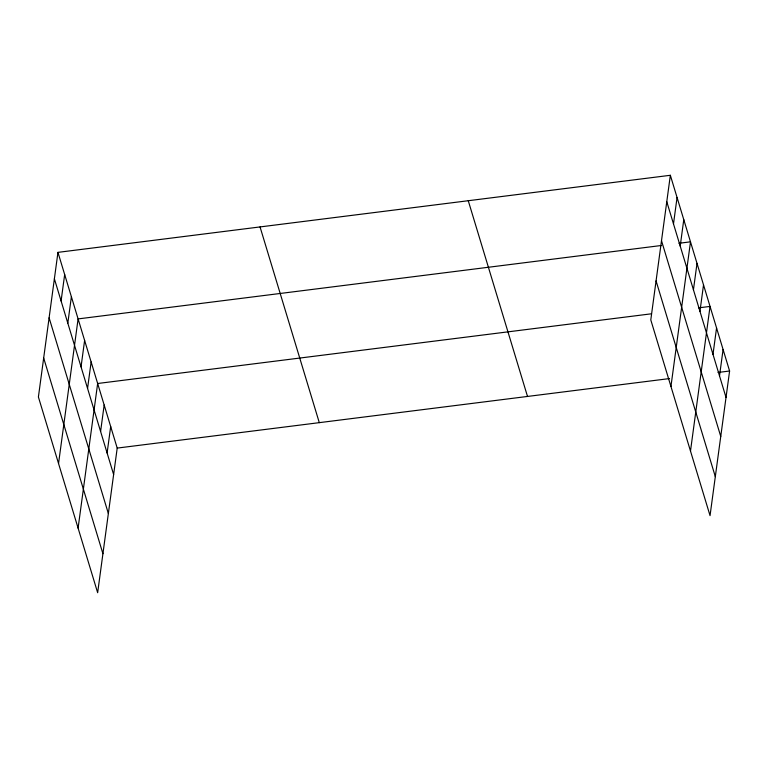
<?xml version="1.0" encoding="UTF-8"?>
<svg xmlns="http://www.w3.org/2000/svg" width="768" height="768" viewBox="0 0 768 768"><rect width="100%" height="100%" fill="white"/><g stroke="black" fill="none" stroke-linecap="round" stroke-linejoin="round"><path stroke-width="1.15" d="M57.955 252.365L38.4 396.989L97.651 592.714L117.206 448.09L57.955 252.365L670.349 175.286L729.6 371.011L710.045 515.635L650.794 319.91L670.349 175.286M61.094 300.979L64.666 274.541M67.814 323.165L71.386 296.726M58.541 463.536L78.096 318.912L661.622 245.462M81.043 366.874L84.614 340.435M87.562 388.406L91.133 361.968M78.096 528.125L97.651 383.501L651.149 313.834M100.598 431.462L104.17 405.024M107.107 452.995L110.688 426.557M673.488 223.901L677.069 197.462M680.208 246.086L683.779 219.648M670.944 386.458L690.499 241.834L678.95 243.283M693.437 289.795L697.018 263.357M699.955 311.328L703.526 284.89M690.49 451.046L710.045 306.422L698.496 307.872M712.992 354.384L716.563 327.946M719.51 375.917L723.082 349.478M117.206 448.09L669.552 378.566M718.051 372.461L729.6 371.011M666.778 201.715L726.029 397.44M661.507 240.72L720.749 436.445M656.074 280.906L715.315 476.63M468.259 200.717L527.51 396.442M260.045 226.925L319.296 422.65M54.384 278.794L113.626 474.528M49.104 317.798L108.355 513.523M43.67 357.984L102.922 553.718"/></g></svg>
